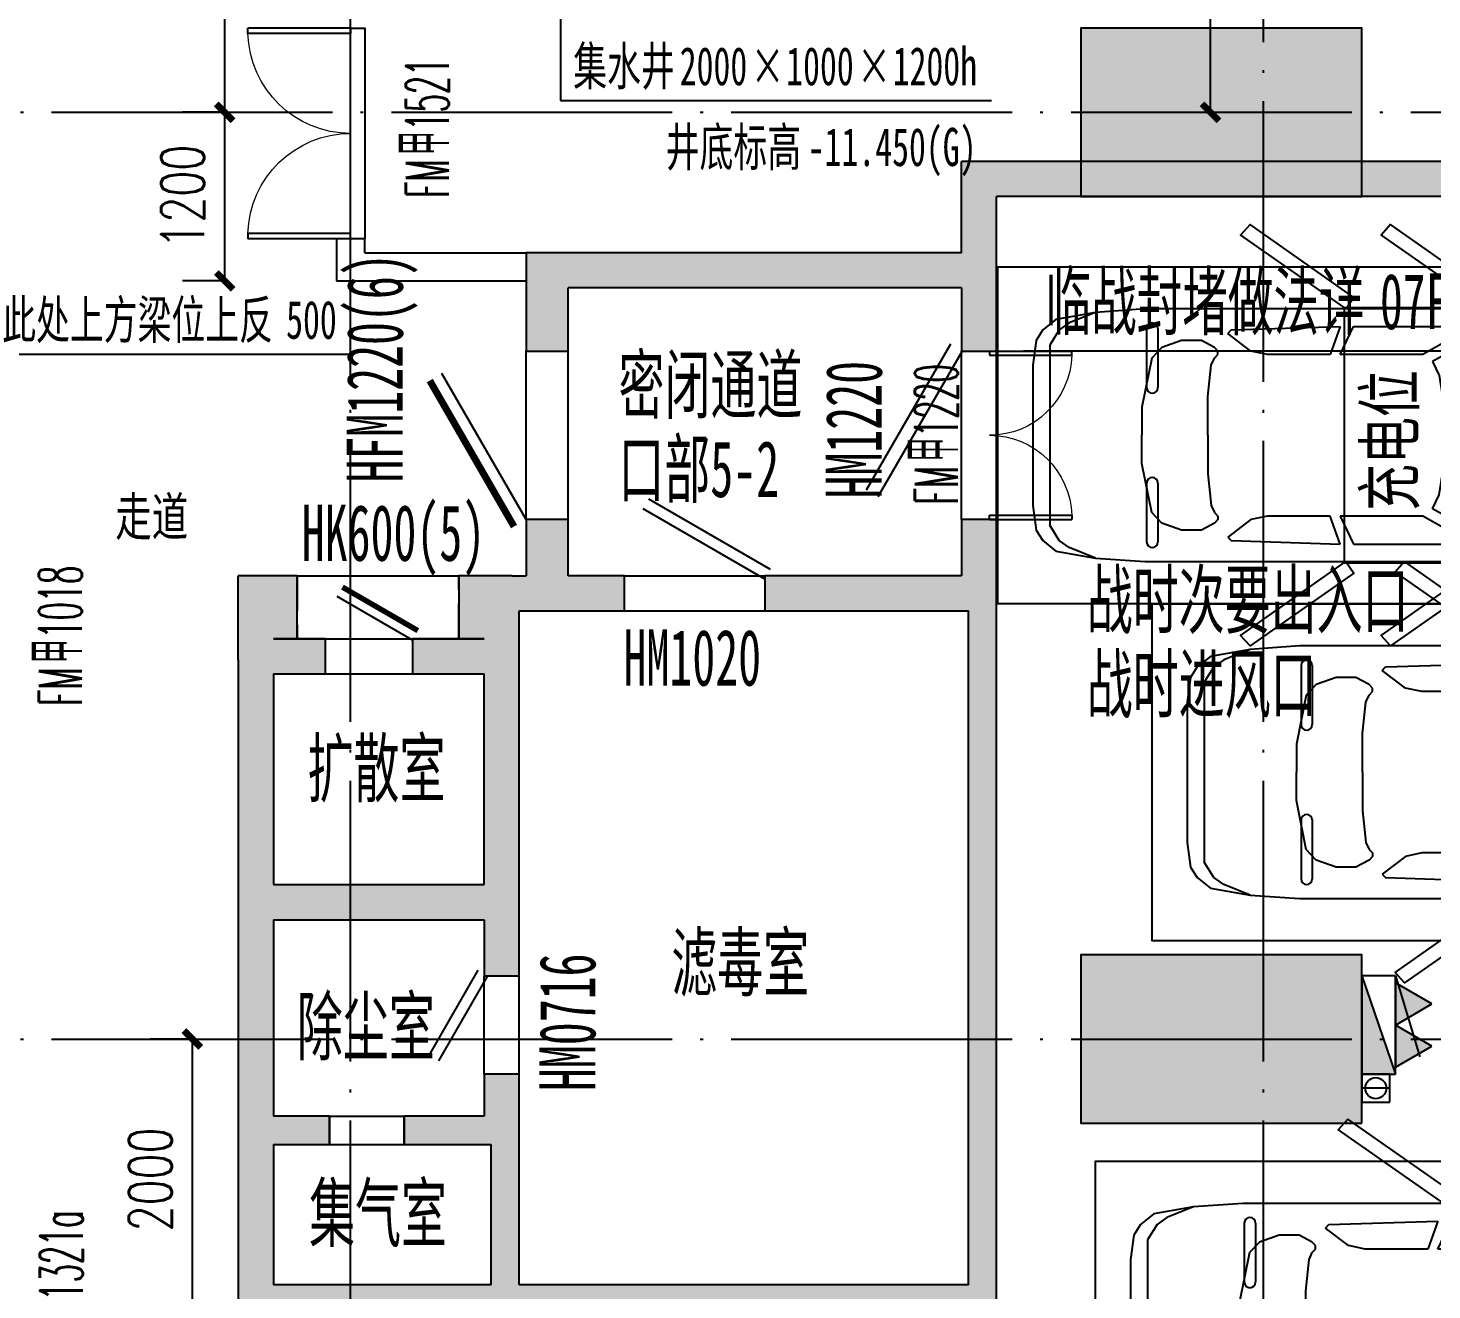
# Model space of a CAD drawing. Header units: millimetres. Extents: x 12325263 to 13848842, y -1463133 to 573208.
# Drawn here: x 12595500 to 12605497, y -1112874 to -1103887 of the extents above; entities that cross this region are included whole.
import ezdxf
from ezdxf.xclip import XClip

# ---------------------------------------------------------------- set-up
doc = ezdxf.new("R2010")
doc.units = ezdxf.units.MM
doc.header["$LTSCALE"] = 1000
doc.header["$XCLIPFRAME"] = 0
for name, pattern in [('DASH', [0.35, 0.25, -0.1]), ('DOTE', [2.42, 2, -0.2, 0.02, -0.2]), ('地下室负三层平面图$0$-3F平面$0$$AUDIT_BAD_LTYPE2', [0])]:
    doc.linetypes.add(name, pattern=pattern)
for name, color, linetype in [('#s-灭火器', 20, 'Continuous'), ('-2F平面$0$WALL-SHATCH', 8, 'Continuous'), ('A-ANNO-DIMS', 83, 'Continuous'), ('A-ANNO-TEXT', 7, 'Continuous'), ('A-AXIS', 16, 'DOTE'), ('A-COLS', 6, 'Continuous'), ('A-WALL', 5, 'Continuous'), ('A_WALL(防火墙)', 151, 'Continuous'), ('AXIS', 3, 'Continuous'), ('DOOR_FIRE', 1, 'Continuous'), ('DOOR_FIRE_TEXT', 7, 'Continuous'), ('EQUIP_消火栓', 7, 'Continuous'), ('PUB_DIM', 83, 'Continuous'), ('PUB_HATCH', 8, 'Continuous'), ('PUB_TEXT', 7, 'Continuous'), ('VPIPE-消防中', 3, 'Continuous'), ('WALL', 5, 'Continuous'), ('人防墙', 6, 'Continuous'), ('人防门', 60, 'Continuous'), ('人防门编号', 73, 'Continuous'), ('公寓机动车库', 23, 'Continuous'), ('水条件', 1, 'Continuous')]:
    doc.layers.add(name, color=color, linetype=linetype)
doc.layers.add('人防口部编号', color=2, linetype='Continuous', lineweight=15)
doc.layers.add('人防文字', color=3, linetype='Continuous', lineweight=15)
doc.styles.add('_TCH_DIM_T3', font='SIMPLEX.shx', dxfattribs={"width": 0.705882, "bigfont": 'GBCBIG.shx'})
doc.styles.add('_TCH_WINDOW', font='SIMPLEX', dxfattribs={"width": 0.7, "height": 3.5, "bigfont": 'GBCBIG'})
doc.styles.add('TITXV', font='', dxfattribs={"width": 0.7})
doc.styles.add('宋体', font='', dxfattribs={"width": 0.65})
doc.styles.add('宋体-标注', font='', dxfattribs={"width": 0.6})
doc.styles.add('标注宋体', font='', dxfattribs={"width": 0.6})
doc.styles.add('黑体', font='simhei.ttf', dxfattribs={"width": 0.7})
doc.styles.get('TITXV').set_extended_font_data('SimSun')
doc.styles.get('宋体').set_extended_font_data('SimSun')
doc.styles.get('宋体-标注').set_extended_font_data('SimSun')
doc.styles.get('标注宋体').set_extended_font_data('NSimSun')
doc.dimstyles.new('_TCH_ARCH&&120', dxfattribs={"dimtxt": 306, "dimasz": 120, "dimexe": 300, "dimexo": 360, "dimgap": 147, "dimtad": 1, "dimdec": 0, "dimzin": 0, "dimdsep": 46, "dimtxsty": '_TCH_DIM_T3', "dimblk": 'ARCHTICK', "dimcen": 0.09, "dimclrt": 7, "dimazin": 2, "dimtfac": 1, "dimtdec": 0, "dimtix": 1, "dimtmove": 2, "dimatfit": 3, "dimfxl": 1, "dimfxlon": 1, "dimtolj": 1, "dimtzin": 0, "dimarcsym": 0})

# ---------------------------------------------------------------- blocks, each defined once
blk = doc.blocks.new('asdgafgfasdfagfagasdgagadfgsdhgd$DorLib2D$00000179')
at = {"color": 0}
for p, q in [((-0.54, 0.1693), (0.326, 0.6693)), ((-0.5, 0.1), (0.366, 0.6))]:
    blk.add_line(p, q, dxfattribs=at)
blk = doc.blocks.new('asdgafgfasdfagfagasdgagadfgsdhgd$DorLib2D$00000192')
at = {"color": 0}
blk.add_line((-0.5, 0.125), (0.366, 0.625), dxfattribs=at)
at = {"color": 0, "const_width": 0.0417}
blk.add_lwpolyline([(-0.5417, 0.1972), (0.3244, 0.6972)], dxfattribs=at)
blk = doc.blocks.new('asdgafgfasdfagfagasdgagadfgsdhgd$DorLib2D$00000190')
at = {"color": 0}
blk.add_line((-0.5, 0.187), (0.366, 0.687), dxfattribs=at)
at = {"color": 0, "const_width": 0.0625}
blk.add_lwpolyline([(-0.562, 0.296), (0.304, 0.796)], dxfattribs=at)
blk = doc.blocks.new('asdgafgfasdfagfagasdgagadfgsdhgd$DorLib2D$00000180')
at = {"color": 0}
for p, q in [((-0.557, 0.242), (0.309, 0.742)), ((-0.5, 0.143), (0.366, 0.643))]:
    blk.add_line(p, q, dxfattribs=at)
blk = doc.blocks.new('asdgafgf20230228-rf2')
at = {"layer": 'PUB_HATCH'}
for points in [[(35458.3, 14150), (30550, 14150), (30800, 13900), (35458.3, 13900)], [(30633.3, 13350), (30800, 13300), (30800, 13900), (30550, 14150), (30550, 13500)], [(30633.3, 13350), (30550, 13500), (27450, 13500), (27750, 13250), (30550, 13250)], [(27450, 13500), (27450, 12800), (27750, 12800), (27750, 13250)], [(30550, 13250), (30550, 12800), (30800, 12800), (30800, 13300), (30633.3, 13350)], [(27750, 11200), (27750, 11600), (27450, 11600), (27450, 11200), (27616.6, 11116.7)], [(30800, 11050), (30800, 11600), (30550, 11600), (30550, 11200), (30650, 11066.6)], [(25566.6, 10616.7), (25650, 10750), (25400, 11200), (25400, 10600)], [(25650, 10750), (25820, 10750), (25820, 11200), (25400, 11200)], [(27350, 11200), (26970, 11200), (26970, 10750), (27150, 10750), (27300, 10966.7)], [(27300, 10966.7), (27400, 10950), (27650, 10950), (27616.6, 11116.7), (27450, 11200), (27350, 11200)], [(27650, 10950), (28150, 10950), (28150, 11200), (27750, 11200), (27616.6, 11116.7)], [(30550, 11200), (29150, 11200), (29150, 10950), (30600, 10950), (30650, 11066.6)], [(30599.9, 6150), (30799.9, 5950), (30800, 11050), (30650, 11066.6), (30600, 10950)], [(27233.3, 10616.7), (27400, 10600), (27400, 10950), (27300, 10966.7), (27150, 10750)], [(25650, 10500), (26020, 10500), (26020, 10750), (25650, 10750), (25566.6, 10616.7)], [(27150, 10750), (26640, 10750), (26640, 10500), (27150, 10500), (27233.3, 10616.7)], [(25566.6, 10616.7), (25400, 10600), (25400, 8850), (25566.6, 8866.7), (25650, 9000), (25650, 10500)], [(27233.3, 8866.7), (27400, 8850), (27400, 10600), (27233.3, 10616.7), (27150, 10500), (27150, 9000)], [(25566.6, 8866.7), (25650, 8750), (27150, 8750), (27233.3, 8866.7), (27150, 9000), (25650, 9000)], [(25566.6, 8866.7), (25400, 8850), (25400, 7200), (25566.6, 7233.3), (25650, 7350), (25650, 8750)], [(27150, 8750), (27150, 8350), (27400, 8350), (27400, 8850), (27233.3, 8866.7)], [(27400, 7200), (27400, 7650), (27150, 7650), (27150, 7350), (27250, 7233.3)], [(25650, 7150), (26050, 7150), (26050, 7350), (25650, 7350), (25566.6, 7233.3)], [(27150, 7350), (26580, 7350), (26580, 7150), (27200, 7150), (27250, 7233.3)], [(25566.6, 7233.3), (25400, 7200), (25400, 5900), (25650, 6150), (25650, 7150)], [(27312.5, 6037.5), (27399.9, 6150), (27400, 7200), (27250, 7233.3), (27200, 7150), (27199.9, 6150)], [(27312.5, 6037.5), (27199.9, 6150), (25650, 6150), (25400, 5900), (27200, 5900)], [(30799.9, 5950), (30599.9, 6150), (27399.9, 6150), (27312.5, 6037.5), (27450, 5950)]]:
    blk.add_hatch(color=256, dxfattribs=at).paths.add_polyline_path(points)
at = {"layer": '人防墙'}
for p, q in [((35458.3, 14150), (30550, 14150)), ((30550, 13500), (30550, 14150)), ((35458.3, 13900), (30800, 13900)), ((30800, 13300), (30800, 13900)), ((30550, 13500), (27450, 13500)), ((27450, 13500), (27450, 12800)), ((30800, 12800), (30800, 13300)), ((30550, 13250), (27750, 13250)), ((27750, 12800), (27750, 13250)), ((30550, 13250), (30550, 12800)), ((27450, 12800), (27750, 12800)), ((30550, 12800), (30800, 12800)), ((27750, 11600), (27450, 11600)), ((27450, 11600), (27450, 11200)), ((27750, 11200), (27750, 11600)), ((30800, 11600), (30550, 11600)), ((30550, 11600), (30550, 11200)), ((30800, 11050), (30800, 11600)), ((25400, 10600), (25400, 11200)), ((25820, 11200), (25400, 11200)), ((25820, 10750), (25820, 11200)), ((27350, 11200), (26970, 11200)), ((26970, 11200), (26970, 10750)), ((27350, 11200), (27450, 11200)), ((28150, 11200), (27750, 11200)), ((28150, 10950), (28150, 11200)), ((30550, 11200), (29150, 11200)), ((29150, 11200), (29150, 10950)), ((30799.9, 5950), (30800, 11050)), ((27400, 10950), (27650, 10950)), ((27400, 10600), (27400, 10950)), ((27650, 10950), (28150, 10950)), ((29150, 10950), (30600, 10950)), ((30599.9, 6150), (30600, 10950)), ((26020, 10750), (25650, 10750)), ((25650, 10750), (25650, 10750)), ((25650, 10750), (25820, 10750)), ((26020, 10500), (26020, 10750)), ((27150, 10750), (26640, 10750)), ((26640, 10750), (26640, 10500)), ((26970, 10750), (27150, 10750)), ((27150, 10750), (27150, 10750)), ((25400, 10600), (25400, 8850)), ((27400, 8850), (27400, 10600)), ((25650, 10500), (26020, 10500)), ((25650, 10500), (25650, 9000)), ((26640, 10500), (27150, 10500)), ((27150, 9000), (27150, 10500)), ((25650, 9000), (27150, 9000)), ((25400, 8850), (25400, 7200)), ((27400, 8350), (27400, 8850)), ((25650, 8750), (27150, 8750)), ((25650, 8750), (25650, 7350)), ((27150, 8750), (27150, 8350)), ((27150, 8350), (27400, 8350)), ((27400, 7650), (27150, 7650)), ((27150, 7650), (27150, 7350)), ((27400, 7200), (27400, 7650)), ((26050, 7350), (25650, 7350)), ((26050, 7150), (26050, 7350)), ((27150, 7350), (26580, 7350)), ((26580, 7350), (26580, 7150)), ((25400, 7200), (25400, 5900)), ((27399.9, 6150), (27400, 7200)), ((25650, 7150), (26050, 7150)), ((25650, 7150), (25650, 6150)), ((26580, 7150), (27200, 7150)), ((27199.9, 6150), (27200, 7150)), ((27199.9, 6150), (25650, 6150)), ((30599.9, 6150), (27399.9, 6150))]:
    blk.add_line(p, q, dxfattribs=at)
at = {"layer": '人防门'}
for p, q in [((27450, 11600, 0.8), (27450, 12800, 0.8)), ((27750, 11600, 0.8), (27750, 12800, 0.8)), ((30550, 11600, 0.8), (30550, 12800, 0.8)), ((30800, 11600, 0.8), (30800, 12800, 0.8)), ((25820, 11200, 31.5), (26970, 11200, 31.5)), ((28150, 11200, 0.8), (29150, 11200, 0.8)), ((28150, 10950, 0.8), (29150, 10950, 0.8)), ((25820, 10750, 31.5), (26970, 10750, 31.5)), ((26020, 10750, 0), (26640, 10750, 0)), ((26020, 10500, 0), (26640, 10500, 0)), ((27150, 7650, 0), (27150, 8350, 0)), ((27400, 7650, 0), (27400, 8350, 0)), ((26050, 7350, 0), (26580, 7350, 0)), ((26050, 7150, 0), (26580, 7150, 0))]:
    blk.add_line(p, q, dxfattribs=at)
at = {"layer": '人防门', "linetype": 'DASH'}
for p, q in [((25820, 11200), (25820, 10750)), ((26970, 10750), (26970, 11200)), ((26050, 7350), (26050, 7150)), ((26580, 7150), (26580, 7350))]:
    blk.add_line(p, q, dxfattribs=at)
at = {"layer": '人防门编号'}
blk.add_line((35358.4, 12798.4), (30991, 12798.4), dxfattribs=at)
at = {"layer": '人防门'}
for name, p, xscale, yscale, zscale, rotation in [('asdgafgfasdfagfagasdgagadfgsdhgd$DorLib2D$00000179', (30675, 12200), -1200, 1200, 250, 89.99962092673805), ('asdgafgfasdfagfagasdgagadfgsdhgd$DorLib2D$00000192', (27600, 12200), 1200, 1200, 300, 89.99962099148996), ('asdgafgfasdfagfagasdgagadfgsdhgd$DorLib2D$00000179', (28650, 11075), -1000, 1000, 250, 359.9996087138253), ('asdgafgfasdfagfagasdgagadfgsdhgd$DorLib2D$00000190', (26330, 10625), -620, 620, 250, 359.9996209426439), ('asdgafgfasdfagfagasdgagadfgsdhgd$DorLib2D$00000180', (27275, 8000), -700, 700, 250, 89.99962092670017)]:
    blk.add_blockref(name, p, dxfattribs=dict(at, xscale=xscale, yscale=yscale, zscale=zscale, rotation=rotation))
at = {"layer": 'PUB_TEXT', "style": '宋体-标注', "width": 0.6}
for s, p in [('临战封堵做法详', (31148.5, 12955.9)), ('07FJ02-113', (33530.3, 12955.9))]:
    blk.add_text(s, height=396.52, dxfattribs=at).set_placement(p)
at = {"layer": '人防口部编号', "style": '标注宋体', "width": 0.6}
blk.add_text('口部5-2', height=400, rotation=359.99992, dxfattribs=at).set_placement((28106.3, 11760, 0))
at = {"layer": '人防文字', "style": '标注宋体', "width": 0.6}
for s, p in [('密闭通道', (28107.6, 12360, 0)), ('战时次要出入口', (31441.9, 10829.3, 0)), ('战时进风口', (31441.9, 10229.3, 0)), ('扩散室', (25893, 9629.6, 0)), ('滤毒室', (28483.2, 8246.8, 0)), ('除尘室', (25817, 7791.1, 0)), ('集气室', (25903.8, 6461.2, 0))]:
    blk.add_text(s, height=400, rotation=359.99992, dxfattribs=at).set_placement(p)
at = {"layer": '人防门编号', "style": '标注宋体', "width": 0.6}
for s, rotation, p in [('HFM1220(6)', 90, (26571.5, 11863.3, 0)), ('HM1220', 90, (29982.5, 11749.4, 0)), ('HK600(5)', 0, (25851.7, 11305.6, 0)), ('HM1020', 0, (28143.2, 10416.8, 0)), ('HM0716', 90, (27942.5, 7529.3, 0))]:
    blk.add_text(s, height=400, rotation=rotation, dxfattribs=at).set_placement(p)
blk = doc.blocks.new('_FZH')
blk.add_lwpolyline([(-0.5, -0.5), (0.5, -0.5), (0.5, 0.5), (-0.5, 0.5)], close=True)
at = {"layer": 'PUB_HATCH'}
blk.add_solid([(-0.5, -0.5), (0.5, -0.5), (-0.5, 0.5), (0.5, 0.5)], dxfattribs=at)
blk = doc.blocks.new('1-3F')
at = {"layer": 'A-COLS', "xscale": 1200, "yscale": 2000, "zscale": 2000, "rotation": 90}
for p in [(-300, 31400), (-300, 24800)]:
    blk.add_blockref('_FZH', p, dxfattribs=at)
blk = doc.blocks.new('adgshg13--2F平面$0$A$C7F010FC0')
at = {"layer": '-2F平面$0$WALL-SHATCH'}
h = blk.add_hatch(color=256, dxfattribs=at)
h.dxf.hatch_style = 1
h.paths.add_polyline_path([(-60384.2, -16880.9), (-763.2, 197.5), (12587.6, -13153.3), (12587.6, -157996), (-162964.9, -188820.4), (-171262.4, -180522.9), (-171262.4, -31310.9), (-150707.2, -10755.7), (-131860.1, -7980.9), (-99162.4, -7980.9), (-99162.4, -4980.9), (-76620.4, -4980.9), (-70107.7, -16880.9)], flags=16)
h.paths.add_polyline_path([(-60091.2, -16380.9), (-646.9, 646.9), (12987.6, -12987.6), (12987.6, -158331.9), (-163100.6, -189250.4), (-171662.4, -180688.6), (-171662.4, -31145.2), (-150777.9, -10260.7), (-131896.7, -7480.9), (-99562.4, -7480.9), (-99562.4, -4580.9), (-76365.6, -4580.9), (-69907.5, -16380.9)])
blk = doc.blocks.new('A$C2A3E77E8')
at = {"layer": 'WALL', "color": 1}
blk.add_blockref('adgshg13--2F平面$0$A$C7F010FC0', (561507.9, 205483.1), dxfattribs=at)
blk = doc.blocks.new('asdfsfsdf')
at = {"color": 253, "linetype": '地下室负三层平面图$0$-3F平面$0$$AUDIT_BAD_LTYPE2', "transparency": 33554559, "extrusion": (0.000447791, 3.52996e-16, 1)}
for p, q in [((-500, -141.2, 0.2), (-725, -211.8, 0.3)), ((-168.7, -110, 0.1), (-500, -141.2, 0.2)), ((168.7, -110, -0.1), (-168.7, -110, 0.1)), ((168.7, -110, -0.1), (500, -141.2, -0.2)), ((500, -141.2, -0.2), (725, -211.8, -0.3)), ((-725, -211.8, 0.3), (-825, -329.4, 0.4)), ((-350, -258.8, 0.2), (-575, -1317.6, 0.3)), ((350, -258.8, -0.2), (575, -1317.6, -0.3)), ((725, -211.8, -0.3), (825, -329.4, -0.4)), ((-825, -329.4, 0.4), (-875, -447.1, 0.4)), ((825, -329.4, -0.4), (875, -447.1, -0.4)), ((-275, -1364.7, 0.1), (-575, -1411.8, 0.3)), ((0, -1341.2), (-275, -1364.7, 0.1)), ((0, -1341.2), (275, -1364.7, -0.1)), ((275, -1364.7, -0.1), (575, -1411.8, -0.3)), ((-675, -1458.8, 0.3), (-750, -1552.9, 0.3)), ((-575, -1411.8, 0.3), (-675, -1458.8, 0.3)), ((575, -1411.8, -0.3), (675, -1458.8, -0.3)), ((675, -1458.8, -0.3), (750, -1552.9, -0.3)), ((-750, -1552.9, 0.3), (-525, -1952.9, 0.2)), ((750, -1552.9, -0.3), (525, -1952.9, -0.2)), ((-775, -2517.6, 0.3), (-775, -1670.6, 0.3)), ((-775, -1670.6, 0.3), (-575, -2023.5, 0.3)), ((775, -1670.6, -0.3), (575, -2023.5, -0.3)), ((775, -2517.6, -0.3), (775, -1670.6, -0.3)), ((-425, -1905.9, 0.2), (-275, -1882.4, 0.1)), ((-275, -1882.4, 0.1), (0, -1858.8)), ((275, -1882.4, -0.1), (0, -1858.8)), ((425, -1905.9, -0.2), (275, -1882.4, -0.1)), ((-525, -1952.9, 0.2), (-425, -1905.9, 0.2)), ((525, -1952.9, -0.2), (425, -1905.9, -0.2)), ((-575, -2023.5, 0.3), (-575, -2611.8, 0.3)), ((575, -2023.5, -0.3), (575, -2611.8, -0.3)), ((-575, -2611.8, 0.3), (-775, -2517.6, 0.3)), ((575, -2611.8, -0.3), (775, -2517.6, -0.3)), ((-775, -2611.8, 0.3), (-575, -2682.4, 0.3)), ((-750, -3388.2, 0.3), (-775, -2611.8, 0.3)), ((-575, -2682.4, 0.3), (-575, -3129.4, 0.3)), ((775, -2611.8, -0.3), (575, -2682.4, -0.3)), ((575, -2682.4, -0.3), (575, -3129.4, -0.3)), ((750, -3388.2, -0.3), (775, -2611.8, -0.3)), ((-575, -3129.4, 0.3), (-600, -3247.1, 0.3)), ((575, -3129.4, -0.3), (600, -3247.1, -0.3)), ((-600, -3247.1, 0.3), (-725, -3411.8, 0.3)), ((600, -3247.1, -0.3), (725, -3411.8, -0.3)), ((-725, -3411.8, 0.3), (-750, -3388.2, 0.3)), ((725, -3411.8, -0.3), (750, -3388.2, -0.3)), ((-600, -3482.4, 0.3), (-625, -3505.9, 0.3)), ((-575, -3482.4, 0.3), (-600, -3482.4, 0.3)), ((-550, -3505.9, 0.2), (-575, -3482.4, 0.3)), ((550, -3505.9, -0.2), (575, -3482.4, -0.3)), ((575, -3482.4, -0.3), (600, -3482.4, -0.3)), ((600, -3482.4, -0.3), (625, -3505.9, -0.3)), ((-625, -3505.9, 0.3), (-675, -3600, 0.3)), ((-500, -3529.4, 0.2), (-550, -3505.9, 0.2)), ((-275, -3552.9, 0.1), (-500, -3529.4, 0.2)), ((0, -3552.9), (-275, -3552.9, 0.1)), ((0, -3552.9), (275, -3552.9, -0.1)), ((275, -3552.9, -0.1), (500, -3529.4, -0.2)), ((500, -3529.4, -0.2), (550, -3505.9, -0.2)), ((625, -3505.9, -0.3), (675, -3600, -0.3)), ((-675, -3600, 0.3), (-675, -3741.2, 0.3)), ((675, -3600, -0.3), (675, -3741.2, -0.3)), ((-675, -3741.2, 0.3), (-625, -3882.4, 0.3)), ((675, -3741.2, -0.3), (625, -3882.4, -0.3)), ((-625, -3882.4, 0.3), (-550, -3952.9, 0.2)), ((625, -3882.4, -0.3), (550, -3952.9, -0.2)), ((-550, -3952.9, 0.2), (-200, -4023.5, 0.1)), ((550, -3952.9, -0.2), (200, -4023.5, -0.1)), ((-200, -4023.5, 0.1), (0, -4023.5)), ((200, -4023.5, -0.1), (0, -4023.5)), ((-875, -4352.9, 0.4), (-800, -4541.2, 0.4)), ((875, -4352.9, -0.4), (800, -4541.2, -0.4)), ((-800, -4541.2, 0.4), (-750, -4611.8, 0.3)), ((800, -4541.2, -0.4), (750, -4611.8, -0.3)), ((-750, -4611.8, 0.3), (-641.2, -4680, 0.3)), ((641.2, -4680, -0.3), (-641.2, -4680, 0.3)), ((750, -4611.8, -0.3), (641.2, -4680, -0.3))]:
    blk.add_line(p, q, dxfattribs=at)
for points in [[(-475, -23.5), (-150, 0), (150, 0), (475, -23.5), (725, -94.1), (800, -141.2), (875, -258.8), (900, -823.5), (900, -4000), (875, -4352.9), (825, -4635.3), (750, -4729.4), (675, -4776.5), (500, -4800), (-500, -4800), (-675, -4776.5), (-750, -4729.4), (-825, -4635.3), (-875, -4352.9), (-900, -4000), (-900, -823.5), (-875, -258.8), (-800, -141.2), (-725, -94.1)], [(-981.9, -1513.2), (-1500, -2253.1), (-1425.3, -2320.8), (-900, -1570.6)]]:
    blk.add_lwpolyline(points, close=True, dxfattribs=at)
at = {"color": 253, "linetype": '地下室负三层平面图$0$-3F平面$0$$AUDIT_BAD_LTYPE2', "transparency": 33554559, "extrusion": (0.000447791, 3.52996e-16, 1), "elevation": 0}
for points in [[(981.9, -1513.2), (1500, -2253.1), (1425.3, -2320.8), (900, -1570.6)], [(-900, -2570.6), (-981.9, -2513.2), (-1500, -3253.1), (-1425.3, -3320.8)], [(981.9, -2513.2), (1500, -3253.1), (1425.3, -3320.8), (900, -2570.6)]]:
    blk.add_lwpolyline(points, close=True, dxfattribs=at)
blk = doc.blocks.new('车位')
h = blk.add_hatch()
h.set_pattern_fill('ANSI31', color=256, scale=1000)
h.set_pattern_definition([(45, (-2400, -5300), (-1122.53, 1122.53), [])])
h.paths.add_polyline_path([(1880, -3854.7), (1880, -3694.7), (1720, -3694.7), (1560, -3694.7), (1560, -3854.7, 0.989863)])
for p, q in [((860, -1060), (440, -1060)), ((1960.2, -1060), (1540, -1060)), ((400, -1100), (400, -1100)), ((860, -1140), (440, -1140)), ((1500, -1100), (1500, -1100)), ((1960, -1140), (1539.8, -1140)), ((2000, -1100), (2000, -1100)), ((1880, -3694.7), (1720, -3694.7)), ((1880, -3854.7), (1880, -3694.7))]:
    blk.add_line(p, q)
for points in [[(2400, -5300), (0, -5300), (0, 0), (2400, 0)], [(290, -2468.6), (2110, -2468.6), (2110, -4269.2), (290, -4269.2)]]:
    blk.add_lwpolyline(points, close=True)
at = {"const_width": 40}
blk.add_lwpolyline([(520, -3813), (520, -3590.1, -1), (820, -3590.1), (820, -4011, 1), (1120, -4011), (1120, -3590.1, -1), (1420, -3590.1), (1420, -4011, 1), (1720, -4011), (1720, -3963)], format="xyb", dxfattribs=at)
at = {"const_width": 30}
for points in [[(1640, -3694.7), (1640, -3534.2)], [(1720, -3694.7), (1720, -3599.9)], [(1800, -3694.7), (1800, -3534.2)]]:
    blk.add_lwpolyline(points, dxfattribs=at)
blk.add_lwpolyline([(1880, -3851.4, -1), (1560, -3854.7), (1560, -3694.7), (1720, -3694.7)], format="xyb")
for centre, start, end in [((440, -1100), 90, 180), ((860, -1100), 0, 90), ((1540, -1100), 90, 180), ((1960, -1100), 0, 90), ((1960, -1100), 0, 90), ((440, -1100), 180, 270), ((860, -1100), 270, 0), ((1540, -1100), 180, 270), ((1960, -1100), 270, 0), ((1960, -1100), 270, 0)]:
    blk.add_arc(centre, 40, start, end)
at = {"xscale": -1, "rotation": 180}
blk.add_blockref('asdfsfsdf', (1200, -5050), dxfattribs=at)
at = {"insert": (661.6, -2614.8), "char_height": 350, "attachment_point": 1, "rotation": 360, "style": '黑体'}
blk.add_mtext_dynamic_manual_height_columns('充电位', width=1328.11, gutter_width=1750, heights=[0], dxfattribs=at)
blk = doc.blocks.new('管位')
at = {"layer": '水条件'}
blk.add_line((12573126, 675360.4), (12573126, 675160.4), dxfattribs=at)
blk.add_lwpolyline([(12573026, 675360.4), (12573226, 675360.4), (12573226, 675160.4), (12573026, 675160.4)], close=True, dxfattribs=at)
blk = doc.blocks.new('灭火器')
at = {"layer": '#s-灭火器', "ltscale": 1000}
for points in [[(292444.1, 59706.6), (292144.1, 59706.6), (292294.1, 59446.8)], [(292744.1, 59706.6), (292444.1, 59706.6), (292594.1, 59446.8)]]:
    blk.add_hatch(color=256, dxfattribs=at).paths.add_polyline_path(points)
for points in [[(292294.1, 59446.8), (292444.1, 59706.6), (292144.1, 59706.6)], [(292594.1, 59446.8), (292744.1, 59706.6), (292444.1, 59706.6)]]:
    blk.add_lwpolyline(points, close=True, dxfattribs=at)
blk = doc.blocks.new('$TWTSYS$00000508')
for p, q in [((-0.5, 0.5), (0.324, 1.224)), ((-0.5, 0.5), (-0.5, -0.5)), ((-0.5, -0.5), (0.5, 0.5)), ((0.5, 0.5), (-0.5, 0.5)), ((0.5, -0.5), (0.5, 0.5)), ((-0.5, -0.5), (0.5, -0.5))]:
    blk.add_line(p, q)
blk.add_solid([(0.5, -0.5), (0.5, 0.5), (-0.5, -0.5)])
blk = doc.blocks.new('消火栓')
at = {"layer": '#s-灭火器', "rotation": 180.0000000000001}
blk.add_blockref('灭火器', (12864422.1, 734931.8), dxfattribs=at)
at = {"layer": 'EQUIP_消火栓', "xscale": 700, "yscale": 240, "zscale": 700}
blk.add_blockref('$TWTSYS$00000508', (12571977.9, 675105.2), dxfattribs=at)
blk = doc.blocks.new('asdfasfads')
at = {"layer": 'VPIPE-消防中'}
blk.add_circle((40100, 12200), 75, dxfattribs=at)
at = {"rotation": 270}
blk.add_blockref('消火栓', (-634985.2, 12584627.9), dxfattribs=at)
at = {"layer": '水条件', "xscale": -1, "rotation": 270}
blk.add_blockref('管位', (-635160.4, -12560926), dxfattribs=at)
blk = doc.blocks.new('qlzw')
at = {"layer": 'A-AXIS'}
for p, q in [((12464366.8, 979489.8), (12464366.8, 1082089.8)), ((12470866.8, 979489.8), (12470866.8, 1082089.8)), ((12411416.8, 1027389.8), (12486866.8, 1027389.8)), ((12411416.8, 1020789.8), (12486866.8, 1020789.8))]:
    blk.add_line(p, q, dxfattribs=at)
blk = doc.blocks.new('_ArchTick')
at = {"color": 0, "linetype": 'ByBlock', "const_width": 0.4}
blk.add_lwpolyline([(-0.5, -0.5), (0.5, 0.5)], dxfattribs=at)
blk = doc.blocks.new('*D3758')
at = {"layer": 'A-ANNO-DIMS', "color": 0, "lineweight": -2, "transparency": 16777216}
for p, q in [((12596671, -1111086.8), (12596370, -1111086.8)), ((12596670, -1113086.6), (12596670, -1111086.8)), ((12596671, -1113086.6), (12596370, -1113086.6))]:
    blk.add_line(p, q, dxfattribs=at)
at = {"layer": 'Defpoints', "color": 0, "transparency": 16777216}
for p in [(12596670, -1111086.8), (12597196.8, -1111086.8), (12597196.8, -1113086.6)]:
    blk.add_point(p, dxfattribs=at)
at = {"layer": 'A-ANNO-DIMS', "color": 0, "lineweight": -2, "transparency": 16777216, "xscale": 120, "yscale": 120, "zscale": 120}
for p, rotation in [((12596670, -1111086.8), 90), ((12596670, -1113086.6), 270)]:
    blk.add_blockref('_ArchTick', p, dxfattribs=dict(at, rotation=rotation))
at = {"layer": 'A-ANNO-DIMS', "color": 7, "transparency": 16777216, "insert": (12596370, -1112086.7), "char_height": 306, "attachment_point": 5, "rotation": 90, "style": '_TCH_DIM_T3'}
blk.add_mtext('\\A1;2000', dxfattribs=at)
blk = doc.blocks.new('*D3786')
at = {"layer": 'A-ANNO-DIMS', "color": 0, "lineweight": -2, "transparency": 16777216}
for p, q in [((12605748.1, -1104145.8), (12606248.1, -1102695.8)), ((12606247.1, -1102695.5), (12606531.7, -1102793.6)), ((12605747.1, -1104145.5), (12606031.7, -1104243.6))]:
    blk.add_line(p, q, dxfattribs=at)
at = {"layer": 'Defpoints', "color": 0, "transparency": 16777216}
for p in [(12605496.8, -1102436.8), (12606248.1, -1102695.8), (12604996.8, -1103886.8)]:
    blk.add_point(p, dxfattribs=at)
at = {"layer": 'A-ANNO-DIMS', "color": 0, "lineweight": -2, "transparency": 16777216, "xscale": 120, "yscale": 120, "zscale": 120}
for p, rotation in [((12606248.1, -1102695.8), 70.9743939818159), ((12605748.1, -1104145.8), 250.9743939818159)]:
    blk.add_blockref('_ArchTick', p, dxfattribs=dict(at, rotation=rotation))
at = {"layer": 'A-ANNO-DIMS', "color": 7, "transparency": 16777216, "insert": (12605714.5, -1103323), "char_height": 306, "attachment_point": 5, "rotation": 70.97439, "style": '_TCH_DIM_T3'}
blk.add_mtext('\\A1;1534', dxfattribs=at)
blk = doc.blocks.new('*D3835')
at = {"layer": 'Defpoints', "color": 0, "transparency": 16777216}
for p in [(12596900, -1102236.8), (12597896.8, -1102236.8), (12597896.8, -1104486.8)]:
    blk.add_point(p, dxfattribs=at)
at = {"layer": 'PUB_DIM', "color": 0, "lineweight": -2, "transparency": 16777216}
for p, q in [((12596901, -1102236.8), (12596600, -1102236.8)), ((12596900, -1104486.8), (12596900, -1102236.8)), ((12596901, -1104486.8), (12596600, -1104486.8))]:
    blk.add_line(p, q, dxfattribs=at)
at = {"layer": 'PUB_DIM', "color": 0, "lineweight": -2, "transparency": 16777216, "xscale": 120, "yscale": 120, "zscale": 120}
for p, rotation in [((12596900, -1102236.8), 90), ((12596900, -1104486.8), 270)]:
    blk.add_blockref('_ArchTick', p, dxfattribs=dict(at, rotation=rotation))
at = {"layer": 'PUB_DIM', "color": 7, "transparency": 16777216, "insert": (12596600, -1103361.8), "char_height": 306, "attachment_point": 5, "rotation": 90, "style": '_TCH_DIM_T3'}
blk.add_mtext('\\A1;2250', dxfattribs=at)
blk = doc.blocks.new('*D3836')
at = {"layer": 'Defpoints', "color": 0, "transparency": 16777216}
for p in [(12596900, -1104486.8), (12597896.8, -1104486.8), (12597896.8, -1105686.8)]:
    blk.add_point(p, dxfattribs=at)
at = {"layer": 'PUB_DIM', "color": 0, "lineweight": -2, "transparency": 16777216}
for p, q in [((12596901, -1104486.8), (12596600, -1104486.8)), ((12596900, -1105686.8), (12596900, -1104486.8)), ((12596901, -1105686.8), (12596600, -1105686.8))]:
    blk.add_line(p, q, dxfattribs=at)
at = {"layer": 'PUB_DIM', "color": 0, "lineweight": -2, "transparency": 16777216, "xscale": 120, "yscale": 120, "zscale": 120}
for p, rotation in [((12596900, -1104486.8), 90), ((12596900, -1105686.8), 270)]:
    blk.add_blockref('_ArchTick', p, dxfattribs=dict(at, rotation=rotation))
at = {"layer": 'PUB_DIM', "color": 7, "transparency": 16777216, "insert": (12596600, -1105086.8), "char_height": 306, "attachment_point": 5, "rotation": 90, "style": '_TCH_DIM_T3'}
blk.add_mtext('\\A1;1200', dxfattribs=at)
blk = doc.blocks.new('*D3840')
at = {"layer": 'Defpoints', "color": 0, "transparency": 16777216}
for p in [(12602996.8, -1102236.8), (12603920, -1102236.8), (12602996.8, -1104486.8)]:
    blk.add_point(p, dxfattribs=at)
at = {"layer": 'PUB_DIM', "color": 0, "lineweight": -2, "transparency": 16777216}
for p, q in [((12603919, -1102236.8), (12604220, -1102236.8)), ((12603920, -1104486.8), (12603920, -1102236.8)), ((12603919, -1104486.8), (12604220, -1104486.8))]:
    blk.add_line(p, q, dxfattribs=at)
at = {"layer": 'PUB_DIM', "color": 0, "lineweight": -2, "transparency": 16777216, "xscale": 120, "yscale": 120, "zscale": 120}
for p, rotation in [((12603920, -1102236.8), 90), ((12603920, -1104486.8), 270)]:
    blk.add_blockref('_ArchTick', p, dxfattribs=dict(at, rotation=rotation))
at = {"layer": 'PUB_DIM', "color": 7, "transparency": 16777216, "insert": (12603620, -1103361.8), "char_height": 306, "attachment_point": 5, "rotation": 90, "style": '_TCH_DIM_T3'}
blk.add_mtext('\\A1;2250', dxfattribs=at)
blk = doc.blocks.new('$DorLib2D$00000002')
for p, q in [((-0.5, 0), (-0.5, 0.4875)), ((-0.475, 0.4875), (-0.5, 0.4875)), ((-0.475, 0), (-0.475, 0.4875)), ((0.475, 0), (0.475, 0.4875)), ((0.475, 0.4875), (0.5, 0.4875)), ((0.5, 0), (0.5, 0.4875)), ((-0.5, 0), (-0.475, 0)), ((0.5, 0), (0.475, 0))]:
    blk.add_line(p, q)
at = {"lineweight": 13}
for centre, start, end in [((-0.4875, 0), 0, 88.53072), ((0.4875, 0), 91.46928, 180)]:
    blk.add_arc(centre, 0.4875, start, end, dxfattribs=at)

msp = doc.modelspace()

# ---------------------------------------------------------------- linework, layer by layer
at = {"layer": 'A-WALL'}
for p, q in [((12597896.8, -1105386.8), (12597696.8, -1105386.8)), ((12597696.8, -1105386.8), (12597696.8, -1105686.8)), ((12597896.8, -1105486.8), (12597896.8, -1105386.8)), ((12597896.8, -1105486.8), (12599046.8, -1105486.8)), ((12599046.8, -1105486.8), (12599046.8, -1105686.8)), ((12597696.8, -1105686.8), (12599046.8, -1105686.8))]:
    msp.add_line(p, q, dxfattribs=at)
at = {"layer": 'AXIS'}
for p, q in [((12599292.3, -1103336.8), (12599292.3, -1104401.5)), ((12599292.3, -1104401.5), (12602360, -1104401.5)), ((12595430, -1106208), (12597796.8, -1106208))]:
    msp.add_line(p, q, dxfattribs=at)
at = {"layer": 'DOOR_FIRE'}
msp.add_lwpolyline([(12597796.8, -1103886.8), (12597896.8, -1103886.8), (12597896.8, -1105386.8), (12597796.8, -1105386.8)], close=True, dxfattribs=at)

# ---------------------------------------------------------------- block references
ref = msp.add_blockref('A$C2A3E77E8', (12039933.3, -1095474.8), dxfattribs=dict(rotation=350.0412492537527))
XClip(ref).set_block_clipping_path([(574517.6328491271, 127502.2367430634), (563167.6328490991, 127502.2228846755), (563167.6311767455, 128872.3654828509), (556800.2987149898, 128872.35771109), (544257.8770271596, 126670.0996581088), (543557.4714692105, 130659.0804795903), (536268.9804626536, 129379.331731239), (537790.8662453052, 120711.8038626132), (523312.3703787625, 118169.6006707186), (521652.1357429288, 127625.0713569671), (520765.6618171427, 127469.4202569119), (520307.3778515682, 130079.4678951118), (515776.700237589, 129283.9687092729), (515422.1926091146, 131303.0932199814), (513452.2958014049, 130957.2097736297), (514282.4182554409, 126229.4878651481), (510637.9919826575, 125589.577113275), (512263.534631284, 116331.1783077423), (512362.3527807724, 116348.529120174), (517291.1072248165, 88278.0145814414), (519851.8954271879, 88727.6234641299), (522454.6248882134, 73904.4148362107), (519893.7906026859, 73454.7686835658), (526007.3042119928, 38637.452739819), (480033.7029030509, 30565.0258553012), (466439.1866319198, 28317.0522398334), (446673.6220214516, 140886.9888556413), (578014.3726615645, 163948.422490485), (584117.7942495663, 129187.8787387202)])
for name, p in [('1-3F', (12604296.8, -1135886.8)), ('asdfasfads', (12564996.8, -1123636.8))]:
    msp.add_blockref(name, p)
at = {"layer": 'A_WALL(防火墙)'}
msp.add_blockref('qlzw', (133430, -2131876.5), dxfattribs=at)
at = {"layer": 'DOOR_FIRE'}
for p, xscale, yscale, zscale, rotation in [((12597796.8, -1104636.8), 1500, -1500, 200, 270), ((12602346.8, -1106786.8), 1200, -1200, 100, 90)]:
    msp.add_blockref('$DorLib2D$00000002', p, dxfattribs=dict(at, xscale=xscale, yscale=yscale, zscale=zscale, rotation=rotation))
at = {"layer": '人防墙'}
ref = msp.add_blockref('asdgafgf20230228-rf2', (12571596.8, -1118986.7), dxfattribs=at)
XClip(ref).set_block_clipping_path([(-67355.290652331, -38121.2847742999), (65994.7093476802, 85028.7152257001)])
at = {"layer": '公寓机动车库', "rotation": 90}
for p in [(12602404.9, -1107986.8), (12603504.9, -1110386.8), (12603100.8, -1114357.7)]:
    msp.add_blockref('车位', p, dxfattribs=at)

# ---------------------------------------------------------------- texts
at = {"layer": 'A-ANNO-TEXT', "style": 'TITXV', "width": 0.7}
msp.add_text('走道', height=271.9, dxfattribs=at).set_placement((12596120.5, -1107502))
at = {"layer": 'DOOR_FIRE_TEXT', "style": '_TCH_WINDOW'}
for s, height, width, p in [('1521', 306, 0.494118, (12598496.7, -1104616.7)), ('甲', 347.2, 0.7, (12598496.7, -1104793.7)), ('FM', 306, 0.494118, (12598496.7, -1105096.1)), ('1220', 306, 0.494118, (12602121, -1106799.2)), ('甲', 347.2, 0.7, (12602121, -1106976.1)), ('FM', 306, 0.494118, (12602121, -1107278.5)), ('1018', 306, 0.494118, (12595882.7, -1108234.7)), ('甲', 347.2, 0.7, (12595882.7, -1108411.7)), ('FM', 306, 0.494118, (12595882.7, -1108714.1)), ('1321a', 306, 0.494118, (12595889.5, -1112949.5))]:
    msp.add_text(s, height=height, rotation=90, dxfattribs=dict(at, width=width)).set_placement(p)
at = {"layer": 'PUB_TEXT', "style": '宋体', "width": 0.65}
for s, p in [('集水井', (12599381.8, -1104293.5)), ('2000', (12600140.1, -1104293.5)), ('×', (12600645.6, -1104293.5)), ('1000', (12600898.4, -1104293.5)), ('×', (12601403.9, -1104293.5)), ('1200h', (12601656.6, -1104293.5)), ('井底标高', (12600040.4, -1104869.5)), ('-11.450(G)', (12601051.4, -1104869.5)), ('此处上方梁位上反', (12595315.3, -1106100)), ('500', (12597337.3, -1106100))]:
    msp.add_text(s, height=271.9, dxfattribs=at).set_placement(p)

# ---------------------------------------------------------------- dimensions: what is measured, and where the dimension line sits
at = {"layer": 'A-ANNO-DIMS'}
for p1, p2, distance, picture, middle in [((12604996.8, -1103886.8), (12605496.8, -1102436.8), -794.7, '*D3786', (12605714.5, -1103323)), ((12597196.8, -1113086.6), (12597196.8, -1111086.8), 526.8, '*D3758', (12596370, -1112086.7))]:
    dim = msp.add_aligned_dim(p1=p1, p2=p2, distance=distance, dimstyle='_TCH_ARCH&&120', dxfattribs=at)
    dim.commit()
    dim.dimension.update_dxf_attribs({"geometry": picture, "text_midpoint": middle})
at = {"layer": 'PUB_DIM'}
for p1, p2, distance, picture, middle in [((12597896.8, -1104486.8), (12597896.8, -1102236.8), 996.8, '*D3835', (12596600, -1103361.8)), ((12602996.8, -1104486.8), (12602996.8, -1102236.8), -923.2, '*D3840', (12603620, -1103361.8)), ((12597896.8, -1105686.8), (12597896.8, -1104486.8), 996.8, '*D3836', (12596600, -1105086.8))]:
    dim = msp.add_aligned_dim(p1=p1, p2=p2, distance=distance, dimstyle='_TCH_ARCH&&120', dxfattribs=at)
    dim.commit()
    dim.dimension.update_dxf_attribs({"geometry": picture, "text_midpoint": middle})

doc.saveas('drawing.dxf')
